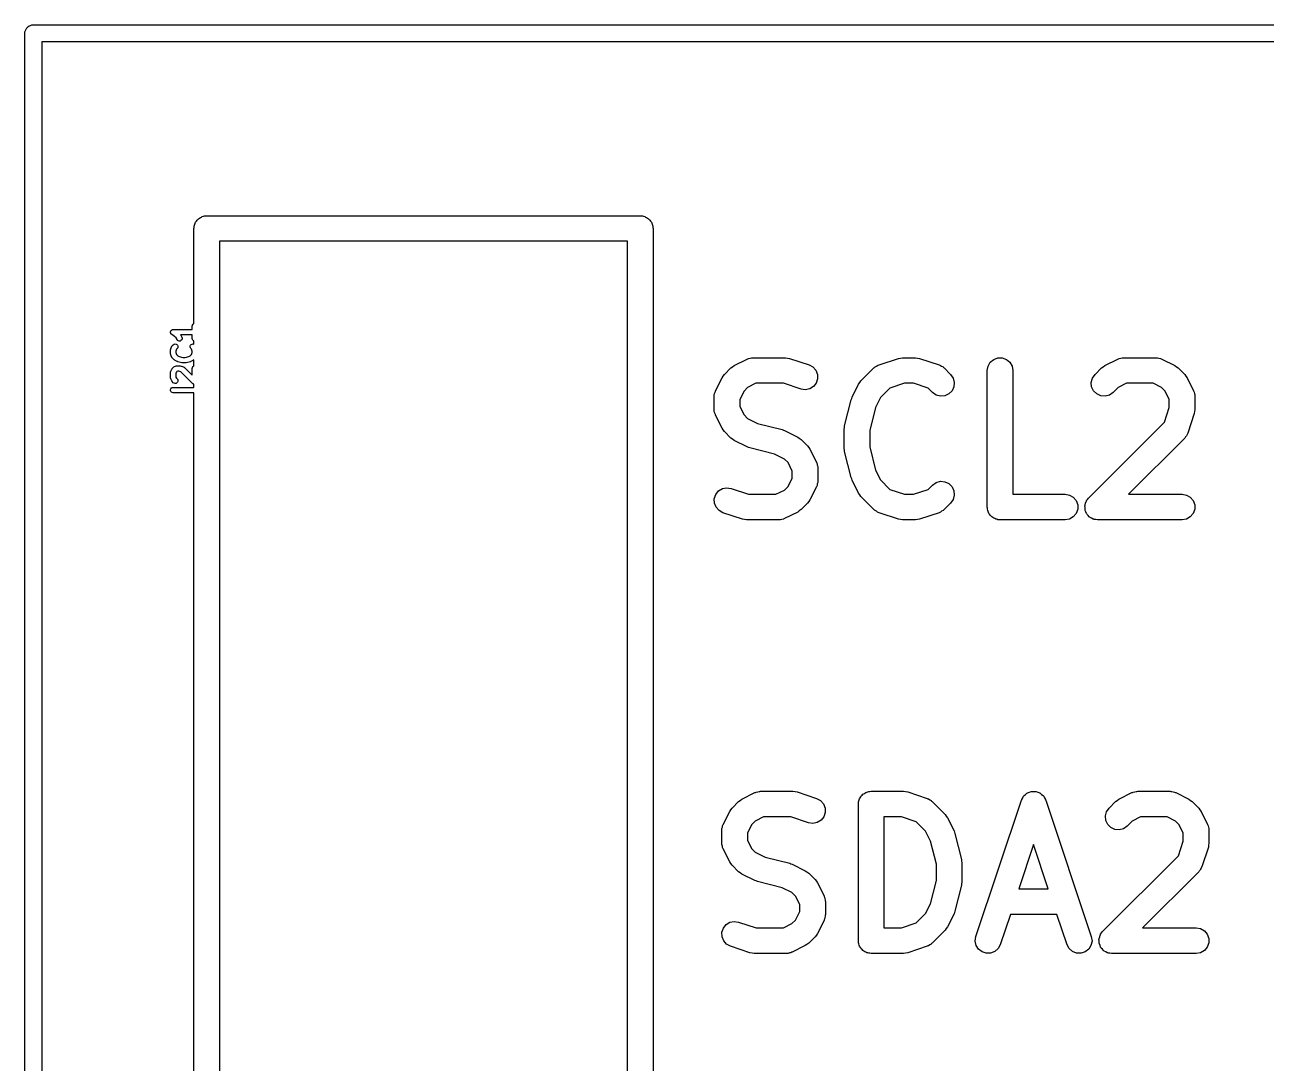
# Model space of a CAD drawing. Extents: x 93.8 to 153.2, y -121.7 to -73.6.
# Drawn here: x 130.12 to 137.4, y -93.79 to -87.71 of the extents above; entities that cross this region are included whole.
import ezdxf

# ---------------------------------------------------------------- set-up
doc = ezdxf.new("R2010")
doc.units = 0
doc.header["$MEASUREMENT"] = 0
doc.layers.add('BLACK', color=7, linetype='CONTINUOUS')

msp = doc.modelspace()

# ---------------------------------------------------------------- linework, layer by layer
at = {"layer": 'Black'}
for p, q in [((130.143, -87.7187), (130.147, -87.7165)), ((130.147, -87.7165), (130.15, -87.7137)), ((130.15, -87.7137), (130.154, -87.7122)), ((130.154, -87.7122), (130.158, -87.71)), ((130.158, -87.71), (130.162, -87.7093)), ((130.162, -87.7093), (130.166, -87.7078)), ((130.166, -87.7078), (130.171, -87.7078)), ((130.171, -87.7078), (130.175, -87.707)), ((130.175, -87.707), (152.4, -87.707)), ((130.125, -87.757), (130.126, -87.7527)), ((130.125, -99.822), (130.125, -87.757)), ((130.126, -87.7483), (130.127, -87.7442)), ((130.126, -87.7527), (130.126, -87.7483)), ((130.127, -87.7442), (130.128, -87.7399)), ((130.128, -87.7399), (130.13, -87.7361)), ((130.13, -87.7361), (130.132, -87.732)), ((130.132, -87.732), (130.135, -87.7286)), ((130.135, -87.7286), (130.137, -87.7249)), ((130.137, -87.7249), (130.14, -87.722)), ((130.14, -87.722), (130.143, -87.7187)), ((152.35, -87.807), (130.225, -87.807)), ((130.225, -87.807), (130.225, -99.772)), ((131.117, -88.887), (131.119, -88.8808)), ((131.119, -88.8808), (131.121, -88.8743)), ((131.121, -88.8743), (131.124, -88.8687)), ((131.124, -88.8687), (131.126, -88.8625)), ((131.126, -88.8625), (131.13, -88.8575)), ((131.13, -88.8575), (131.134, -88.8518)), ((131.134, -88.8518), (131.139, -88.8476)), ((131.139, -88.8476), (131.143, -88.8425)), ((131.143, -88.8425), (131.148, -88.8393)), ((131.148, -88.8393), (131.154, -88.835)), ((131.154, -88.835), (131.16, -88.8328)), ((131.16, -88.8328), (131.165, -88.8295)), ((131.165, -88.8295), (131.172, -88.8284)), ((131.172, -88.8284), (131.178, -88.8261)), ((131.178, -88.8261), (131.185, -88.8261)), ((131.185, -88.8261), (131.191, -88.825)), ((131.191, -88.825), (133.731, -88.825)), ((133.731, -88.825), (133.737, -88.8261)), ((133.737, -88.8261), (133.744, -88.8261)), ((133.744, -88.8261), (133.75, -88.8284)), ((133.75, -88.8284), (133.757, -88.8295)), ((133.757, -88.8295), (133.762, -88.8328)), ((133.762, -88.8328), (133.768, -88.835)), ((133.768, -88.835), (133.774, -88.8393)), ((133.774, -88.8393), (133.779, -88.8425)), ((133.779, -88.8425), (133.783, -88.8476)), ((133.783, -88.8476), (133.788, -88.8518)), ((133.788, -88.8518), (133.792, -88.8575)), ((133.792, -88.8575), (133.796, -88.8625)), ((133.796, -88.8625), (133.798, -88.8687)), ((133.798, -88.8687), (133.801, -88.8743)), ((133.801, -88.8743), (133.803, -88.8808)), ((133.803, -88.8808), (133.805, -88.887)), ((131.116, -88.9), (131.117, -88.8935)), ((131.116, -89.4568), (131.116, -88.9)), ((131.117, -88.8935), (131.117, -88.887)), ((133.805, -88.887), (133.805, -88.8935)), ((133.805, -88.8935), (133.806, -88.9)), ((133.806, -88.9), (133.806, -99.06)), ((131.266, -88.975), (131.266, -98.985)), ((133.656, -88.975), (131.266, -88.975)), ((133.656, -98.985), (133.656, -88.975)), ((131.107, -89.4661), (131.109, -89.4613)), ((131.109, -89.4613), (131.114, -89.4578)), ((131.114, -89.4578), (131.116, -89.4568)), ((130.979, -89.5032), (130.98, -89.5014)), ((130.979, -89.505), (130.979, -89.5032)), ((130.979, -89.5059), (130.979, -89.505)), ((130.979, -89.5068), (130.979, -89.5059)), ((130.979, -89.5086), (130.979, -89.5068)), ((130.979, -89.5105), (130.979, -89.5086)), ((130.979, -89.5114), (130.979, -89.5105)), ((130.979, -89.5122), (130.979, -89.5114)), ((130.98, -89.5139), (130.979, -89.5122)), ((130.98, -89.5007), (130.981, -89.4998)), ((130.98, -89.5014), (130.98, -89.5007)), ((130.981, -89.5157), (130.98, -89.5139)), ((130.981, -89.4998), (130.982, -89.4984)), ((130.981, -89.5164), (130.981, -89.5157)), ((130.982, -89.5172), (130.981, -89.5164)), ((130.982, -89.4984), (130.983, -89.4968)), ((130.983, -89.5185), (130.982, -89.5172)), ((130.983, -89.4968), (130.984, -89.4963)), ((130.984, -89.5199), (130.983, -89.5185)), ((130.984, -89.4956), (130.986, -89.4947)), ((130.984, -89.4963), (130.984, -89.4956)), ((130.985, -89.5204), (130.984, -89.5199)), ((130.986, -89.521), (130.985, -89.5204)), ((130.986, -89.4947), (130.987, -89.4936)), ((131.002, -89.5322), (130.986, -89.521)), ((130.987, -89.4936), (130.988, -89.4933)), ((130.988, -89.4933), (130.989, -89.4929)), ((130.989, -89.4929), (130.991, -89.4925)), ((130.991, -89.4925), (130.993, -89.492)), ((130.993, -89.492), (130.994, -89.4921)), ((130.994, -89.4921), (130.994, -89.4919)), ((130.994, -89.4919), (131.106, -89.4919)), ((131.012, -89.5414), (131.002, -89.5322)), ((131.106, -89.5237), (131.038, -89.5237)), ((131.038, -89.5237), (131.039, -89.5249)), ((131.039, -89.5249), (131.045, -89.537)), ((131.106, -89.4715), (131.107, -89.4661)), ((131.106, -89.4919), (131.106, -89.4715)), ((131.106, -89.5441), (131.106, -89.5237)), ((130.979, -89.6116), (130.985, -89.5935)), ((130.985, -89.5935), (130.986, -89.5927)), ((130.986, -89.5918), (130.987, -89.5903)), ((130.986, -89.5927), (130.986, -89.5918)), ((130.987, -89.5903), (130.988, -89.5886)), ((130.988, -89.5886), (130.989, -89.588)), ((130.989, -89.5873), (130.995, -89.5812)), ((130.989, -89.588), (130.989, -89.5873)), ((130.995, -89.5812), (131, -89.5781)), ((131, -89.5781), (131.005, -89.5766)), ((131.005, -89.5766), (131.011, -89.5771)), ((131.014, -89.6071), (131.01, -89.6192)), ((131.011, -89.5771), (131.016, -89.5794)), ((131.017, -89.5512), (131.012, -89.5414)), ((131.018, -89.6037), (131.014, -89.6071)), ((131.016, -89.5794), (131.02, -89.5833)), ((131.02, -89.5556), (131.017, -89.5512)), ((131.021, -89.5992), (131.018, -89.6037)), ((131.024, -89.5586), (131.02, -89.5556)), ((131.02, -89.5833), (131.022, -89.5883)), ((131.022, -89.5938), (131.021, -89.5992)), ((131.022, -89.5883), (131.022, -89.5938)), ((131.03, -89.5599), (131.024, -89.5586)), ((131.035, -89.5593), (131.03, -89.5599)), ((131.04, -89.5568), (131.035, -89.5593)), ((131.044, -89.5528), (131.04, -89.5568)), ((131.046, -89.5478), (131.044, -89.5528)), ((131.045, -89.537), (131.047, -89.5423)), ((131.047, -89.5423), (131.046, -89.5478)), ((131.094, -89.5883), (131.096, -89.5833)), ((131.094, -89.5938), (131.094, -89.5883)), ((131.095, -89.5992), (131.094, -89.5938)), ((131.098, -89.6037), (131.095, -89.5992)), ((131.096, -89.5833), (131.1, -89.5794)), ((131.102, -89.6071), (131.098, -89.6037)), ((131.1, -89.5794), (131.105, -89.5771)), ((131.106, -89.6192), (131.102, -89.6071)), ((131.105, -89.5771), (131.111, -89.5766)), ((131.107, -89.5495), (131.106, -89.5441)), ((131.109, -89.5543), (131.107, -89.5495)), ((131.114, -89.5578), (131.109, -89.5543)), ((131.111, -89.5766), (131.116, -89.578)), ((131.116, -89.5587), (131.114, -89.5578)), ((131.116, -89.578), (131.116, -89.5587)), ((130.979, -89.6141), (130.979, -89.6116)), ((130.979, -89.6166), (130.979, -89.6141)), ((130.979, -89.6287), (130.979, -89.6166)), ((130.979, -89.6312), (130.979, -89.6287)), ((130.979, -89.6338), (130.979, -89.6312)), ((130.985, -89.6519), (130.979, -89.6338)), ((130.986, -89.6527), (130.985, -89.6519)), ((130.986, -89.6536), (130.986, -89.6527)), ((130.987, -89.6551), (130.986, -89.6536)), ((130.988, -89.6568), (130.987, -89.6551)), ((130.989, -89.6574), (130.988, -89.6568)), ((130.989, -89.6581), (130.989, -89.6574)), ((131.001, -89.6702), (130.989, -89.6581)), ((131.003, -89.6717), (131.001, -89.6702)), ((131.005, -89.6732), (131.003, -89.6717)), ((131.018, -89.6792), (131.005, -89.6732)), ((131.01, -89.6192), (131.01, -89.6262)), ((131.01, -89.6262), (131.014, -89.6383)), ((131.014, -89.6383), (131.022, -89.6459)), ((131.019, -89.6797), (131.018, -89.6792)), ((131.021, -89.6804), (131.019, -89.6797)), ((131.045, -89.6865), (131.021, -89.6804)), ((131.022, -89.6459), (131.03, -89.65)), ((131.03, -89.65), (131.051, -89.6552)), ((131.051, -89.6552), (131.065, -89.6552)), ((131.065, -89.6552), (131.086, -89.65)), ((131.095, -89.6804), (131.071, -89.6865)), ((131.086, -89.65), (131.094, -89.6459)), ((131.094, -89.6459), (131.102, -89.6383)), ((131.097, -89.6797), (131.095, -89.6804)), ((131.098, -89.6792), (131.097, -89.6797)), ((131.11, -89.6732), (131.098, -89.6792)), ((131.102, -89.6383), (131.106, -89.6262)), ((131.106, -89.6262), (131.106, -89.6192)), ((131.112, -89.6716), (131.11, -89.6732)), ((131.115, -89.6702), (131.112, -89.6716)), ((131.116, -89.6687), (131.115, -89.6702)), ((131.116, -89.7048), (131.116, -89.6687)), ((134.282, -89.7029), (134.358, -89.6648)), ((134.358, -89.6648), (134.362, -89.6636)), ((134.362, -89.6636), (134.366, -89.6614)), ((134.366, -89.6614), (134.375, -89.6599)), ((134.375, -89.6599), (134.383, -89.6574)), ((134.383, -89.6574), (134.387, -89.6577)), ((134.387, -89.6577), (134.392, -89.6569)), ((134.392, -89.6569), (134.582, -89.6569)), ((134.582, -89.6569), (134.594, -89.659)), ((134.594, -89.659), (134.606, -89.6608)), ((134.606, -89.6608), (134.72, -89.6988)), ((135.13, -89.6988), (135.244, -89.6608)), ((135.244, -89.6608), (135.256, -89.659)), ((135.256, -89.659), (135.268, -89.6569)), ((135.268, -89.6569), (135.344, -89.6569)), ((135.344, -89.6569), (135.356, -89.659)), ((135.356, -89.659), (135.368, -89.6608)), ((135.368, -89.6608), (135.482, -89.6988)), ((135.782, -89.6837), (135.802, -89.667)), ((135.802, -89.667), (135.826, -89.658)), ((135.826, -89.658), (135.852, -89.658)), ((135.852, -89.658), (135.877, -89.667)), ((135.877, -89.667), (135.897, -89.6837)), ((136.453, -89.7029), (136.529, -89.6648)), ((136.529, -89.6648), (136.534, -89.6636)), ((136.534, -89.6636), (136.537, -89.6614)), ((136.537, -89.6614), (136.546, -89.6599)), ((136.546, -89.6599), (136.554, -89.6574)), ((136.554, -89.6574), (136.559, -89.6577)), ((136.559, -89.6577), (136.563, -89.6569)), ((136.563, -89.6569), (136.753, -89.6569)), ((136.753, -89.6569), (136.758, -89.6577)), ((136.758, -89.6577), (136.762, -89.6574)), ((136.762, -89.6574), (136.77, -89.6599)), ((136.77, -89.6599), (136.779, -89.6614)), ((136.779, -89.6614), (136.783, -89.6636)), ((136.783, -89.6636), (136.787, -89.6648)), ((136.787, -89.6648), (136.863, -89.7029)), ((130.979, -89.74), (130.98, -89.7382)), ((130.979, -89.7418), (130.979, -89.74)), ((130.979, -89.7427), (130.979, -89.7418)), ((130.979, -89.7436), (130.979, -89.7427)), ((130.979, -89.7739), (130.979, -89.7436)), ((130.98, -89.7365), (130.986, -89.7244)), ((130.98, -89.7374), (130.98, -89.7365)), ((130.98, -89.7382), (130.98, -89.7374)), ((130.986, -89.7244), (130.988, -89.7224)), ((130.988, -89.7224), (130.989, -89.7203)), ((130.989, -89.7203), (130.995, -89.7143)), ((130.995, -89.7143), (130.997, -89.7128)), ((130.997, -89.7128), (130.999, -89.7113)), ((130.999, -89.7113), (131.012, -89.7053)), ((131.014, -89.741), (131.01, -89.7474)), ((131.01, -89.7474), (131.01, -89.7701)), ((131.012, -89.705), (131.013, -89.7045)), ((131.012, -89.7053), (131.012, -89.705)), ((131.013, -89.7045), (131.015, -89.7042)), ((131.016, -89.7385), (131.014, -89.741)), ((131.015, -89.7042), (131.017, -89.7037)), ((131.022, -89.7353), (131.016, -89.7385)), ((131.017, -89.7037), (131.018, -89.7037)), ((131.018, -89.7037), (131.019, -89.7036)), ((131.019, -89.7036), (131.031, -89.7036)), ((131.028, -89.7353), (131.022, -89.7353)), ((131.04, -89.7394), (131.028, -89.7353)), ((131.031, -89.7036), (131.033, -89.704)), ((131.033, -89.704), (131.036, -89.7044)), ((131.036, -89.7044), (131.054, -89.7104)), ((131.11, -89.8093), (131.04, -89.7394)), ((131.047, -89.6866), (131.045, -89.6865)), ((131.049, -89.6869), (131.047, -89.6866)), ((131.067, -89.6869), (131.049, -89.6869)), ((131.054, -89.7104), (131.055, -89.7109)), ((131.055, -89.7109), (131.056, -89.7111)), ((131.056, -89.7111), (131.057, -89.7122)), ((131.057, -89.7122), (131.059, -89.7131)), ((131.059, -89.7131), (131.059, -89.7138)), ((131.059, -89.7138), (131.06, -89.7143)), ((131.06, -89.7143), (131.106, -89.7597)), ((131.069, -89.6866), (131.067, -89.6869)), ((131.071, -89.6865), (131.069, -89.6866)), ((131.106, -89.7195), (131.107, -89.714)), ((131.106, -89.7597), (131.106, -89.7195)), ((131.107, -89.714), (131.109, -89.7092)), ((131.109, -89.7092), (131.114, -89.7057)), ((131.114, -89.7057), (131.116, -89.7048)), ((134.224, -89.7551), (134.262, -89.717)), ((134.262, -89.717), (134.272, -89.7101)), ((134.272, -89.7101), (134.282, -89.7029)), ((134.72, -89.6988), (134.743, -89.7113)), ((134.743, -89.7113), (134.76, -89.7307)), ((134.76, -89.7307), (134.77, -89.755)), ((135.024, -89.7932), (135.1, -89.717)), ((135.1, -89.717), (135.104, -89.7145)), ((135.104, -89.7145), (135.107, -89.7113)), ((135.107, -89.7113), (135.115, -89.7071)), ((135.115, -89.7071), (135.122, -89.702)), ((135.122, -89.702), (135.126, -89.7009)), ((135.126, -89.7009), (135.13, -89.6988)), ((135.482, -89.6988), (135.486, -89.7009)), ((135.486, -89.7009), (135.49, -89.702)), ((135.49, -89.702), (135.497, -89.7071)), ((135.497, -89.7071), (135.505, -89.7113)), ((135.505, -89.7113), (135.508, -89.7145)), ((135.508, -89.7145), (135.511, -89.717)), ((135.511, -89.717), (135.549, -89.7551)), ((135.764, -89.7319), (135.769, -89.7063)), ((135.764, -90.5319), (135.764, -89.7319)), ((135.769, -89.7063), (135.782, -89.6837)), ((135.897, -89.6837), (135.91, -89.7063)), ((135.91, -89.7063), (135.914, -89.7319)), ((135.914, -89.7319), (135.914, -90.4569)), ((136.396, -89.7551), (136.434, -89.717)), ((136.434, -89.717), (136.444, -89.7101)), ((136.444, -89.7101), (136.453, -89.7029)), ((136.863, -89.7029), (136.873, -89.7101)), ((136.873, -89.7101), (136.883, -89.717)), ((136.883, -89.717), (136.921, -89.7551)), ((130.979, -89.7748), (130.979, -89.7739)), ((130.979, -89.7757), (130.979, -89.7748)), ((130.979, -89.7775), (130.979, -89.7757)), ((130.98, -89.7793), (130.979, -89.7775)), ((130.98, -89.7801), (130.98, -89.7793)), ((130.98, -89.781), (130.98, -89.7801)), ((130.986, -89.7931), (130.98, -89.781)), ((130.988, -89.7951), (130.986, -89.7931)), ((130.989, -89.7972), (130.988, -89.7951)), ((130.995, -89.8032), (130.989, -89.7972)), ((131, -89.8064), (130.995, -89.8032)), ((131.005, -89.8078), (131, -89.8064)), ((131.011, -89.8074), (131.005, -89.8078)), ((131.01, -89.7701), (131.014, -89.7766)), ((131.016, -89.805), (131.011, -89.8074)), ((131.014, -89.7766), (131.018, -89.7808)), ((131.02, -89.8011), (131.016, -89.805)), ((131.018, -89.7808), (131.021, -89.7853)), ((131.022, -89.7961), (131.02, -89.8011)), ((131.021, -89.7853), (131.022, -89.7906)), ((131.022, -89.7906), (131.022, -89.7961)), ((131.112, -89.8105), (131.11, -89.8093)), ((131.114, -89.8118), (131.112, -89.8105)), ((131.114, -89.8121), (131.114, -89.8118)), ((131.115, -89.8125), (131.114, -89.8121)), ((131.116, -89.8128), (131.115, -89.8125)), ((131.116, -89.8306), (131.116, -89.8128)), ((134.172, -89.8507), (134.21, -89.7746)), ((134.21, -89.7746), (134.217, -89.7649)), ((134.217, -89.7649), (134.224, -89.7551)), ((134.409, -89.8069), (134.36, -89.8316)), ((134.57, -89.8069), (134.409, -89.8069)), ((134.673, -89.8412), (134.57, -89.8069)), ((134.746, -89.8261), (134.724, -89.8397)), ((134.762, -89.8057), (134.746, -89.8261)), ((134.77, -89.781), (134.762, -89.8057)), ((134.77, -89.755), (134.77, -89.781)), ((134.972, -89.8888), (135.01, -89.8126)), ((135.01, -89.8126), (135.017, -89.803)), ((135.017, -89.803), (135.024, -89.7932)), ((135.28, -89.8069), (135.194, -89.8356)), ((135.332, -89.8069), (135.28, -89.8069)), ((135.418, -89.8356), (135.332, -89.8069)), ((135.549, -89.7551), (135.564, -89.7764)), ((135.569, -89.8275), (135.558, -89.8511)), ((135.564, -89.7764), (135.571, -89.8016)), ((135.571, -89.8016), (135.569, -89.8275)), ((136.374, -89.8016), (136.381, -89.7764)), ((136.376, -89.8275), (136.374, -89.8016)), ((136.387, -89.8511), (136.376, -89.8275)), ((136.381, -89.7764), (136.396, -89.7551)), ((136.581, -89.8069), (136.531, -89.8316)), ((136.736, -89.8069), (136.581, -89.8069)), ((136.785, -89.8316), (136.736, -89.8069)), ((136.921, -89.7551), (136.928, -89.7649)), ((136.928, -89.7649), (136.935, -89.7746)), ((136.935, -89.7746), (136.973, -89.8507)), ((130.979, -89.8437), (130.981, -89.8385)), ((130.979, -89.8492), (130.979, -89.8437)), ((130.981, -89.8544), (130.979, -89.8492)), ((130.981, -89.8385), (130.984, -89.8343)), ((130.984, -89.8586), (130.981, -89.8544)), ((130.984, -89.8343), (130.989, -89.8315)), ((130.989, -89.8614), (130.984, -89.8586)), ((130.989, -89.8315), (130.994, -89.8306)), ((130.994, -89.8623), (130.989, -89.8614)), ((130.994, -89.8306), (131.116, -89.8306)), ((131.116, -89.8623), (130.994, -89.8623)), ((131.116, -99.06), (131.116, -89.8623)), ((134.164, -89.8843), (134.165, -89.88)), ((134.164, -89.9605), (134.164, -89.8843)), ((134.165, -89.8757), (134.167, -89.8673)), ((134.165, -89.88), (134.165, -89.8757)), ((134.167, -89.8673), (134.169, -89.8586)), ((134.169, -89.8586), (134.171, -89.8549)), ((134.171, -89.8549), (134.172, -89.8507)), ((134.339, -89.8525), (134.314, -89.902)), ((134.36, -89.8316), (134.339, -89.8525)), ((134.698, -89.845), (134.673, -89.8412)), ((134.724, -89.8397), (134.698, -89.845)), ((134.966, -89.9042), (134.97, -89.8967)), ((134.97, -89.8967), (134.972, -89.8888)), ((135.139, -89.8906), (135.11, -89.9486)), ((135.194, -89.8356), (135.139, -89.8906)), ((135.443, -89.8611), (135.418, -89.8356)), ((135.465, -89.8761), (135.443, -89.8611)), ((135.49, -89.8828), (135.465, -89.8761)), ((135.516, -89.8805), (135.49, -89.8828)), ((135.539, -89.8695), (135.516, -89.8805)), ((135.558, -89.8511), (135.539, -89.8695)), ((136.406, -89.8695), (136.387, -89.8511)), ((136.429, -89.8805), (136.406, -89.8695)), ((136.455, -89.8828), (136.429, -89.8805)), ((136.48, -89.8761), (136.455, -89.8828)), ((136.502, -89.8611), (136.48, -89.8761)), ((136.531, -89.8316), (136.502, -89.8611)), ((136.806, -89.8525), (136.785, -89.8316)), ((136.831, -89.902), (136.806, -89.8525)), ((136.973, -89.8507), (136.974, -89.8549)), ((136.974, -89.8549), (136.976, -89.8586)), ((136.976, -89.8586), (136.978, -89.8673)), ((136.978, -89.8673), (136.98, -89.8757)), ((136.98, -89.8757), (136.98, -89.88)), ((136.98, -89.88), (136.981, -89.8843)), ((136.981, -89.8843), (136.981, -89.9605)), ((134.165, -89.9647), (134.164, -89.9605)), ((134.165, -89.969), (134.165, -89.9647)), ((134.167, -89.9775), (134.165, -89.969)), ((134.314, -89.902), (134.314, -89.9428)), ((134.314, -89.9428), (134.339, -89.9922)), ((134.928, -90.0566), (134.966, -89.9042)), ((135.11, -89.9486), (135.076, -90.084)), ((136.802, -90.0342), (136.831, -89.9483)), ((136.831, -89.9483), (136.831, -89.902)), ((136.979, -89.9723), (136.977, -89.9842)), ((136.981, -89.9605), (136.979, -89.9723)), ((134.169, -89.9861), (134.167, -89.9775)), ((134.171, -89.9899), (134.169, -89.9861)), ((134.172, -89.994), (134.171, -89.9899)), ((134.21, -90.0702), (134.172, -89.994)), ((134.339, -89.9922), (134.36, -90.0131)), ((134.36, -90.0131), (134.418, -90.0421)), ((134.418, -90.0421), (134.562, -90.0782)), ((136.358, -90.4789), (136.802, -90.0342)), ((136.977, -89.9842), (136.939, -90.0985)), ((134.217, -90.0799), (134.21, -90.0702)), ((134.224, -90.0897), (134.217, -90.0799)), ((134.262, -90.1278), (134.224, -90.0897)), ((134.562, -90.0782), (134.57, -90.0815)), ((134.57, -90.0815), (134.577, -90.0839)), ((134.577, -90.0839), (134.654, -90.122)), ((134.926, -90.0748), (134.928, -90.0657)), ((134.926, -90.189), (134.926, -90.0748)), ((134.928, -90.0657), (134.928, -90.0566)), ((135.076, -90.084), (135.076, -90.1798)), ((136.931, -90.1137), (136.926, -90.1214)), ((136.936, -90.1065), (136.931, -90.1137)), ((136.937, -90.1023), (136.936, -90.1065)), ((136.939, -90.0985), (136.937, -90.1023)), ((134.272, -90.1347), (134.262, -90.1278)), ((134.282, -90.1418), (134.272, -90.1347)), ((134.358, -90.1799), (134.282, -90.1418)), ((134.366, -90.1823), (134.358, -90.1799)), ((134.373, -90.1856), (134.366, -90.1823)), ((134.518, -90.2217), (134.373, -90.1856)), ((134.654, -90.122), (134.663, -90.1291)), ((134.663, -90.1291), (134.673, -90.136)), ((134.673, -90.136), (134.711, -90.1741)), ((134.711, -90.1741), (134.718, -90.1839)), ((134.718, -90.1839), (134.725, -90.1936)), ((134.928, -90.1981), (134.926, -90.189)), ((135.076, -90.1798), (135.11, -90.3153)), ((136.921, -90.1278), (136.592, -90.4569)), ((136.923, -90.1243), (136.921, -90.1278)), ((136.926, -90.1214), (136.923, -90.1243)), ((134.576, -90.2507), (134.518, -90.2217)), ((134.597, -90.2716), (134.576, -90.2507)), ((134.725, -90.1936), (134.763, -90.2698)), ((134.928, -90.2072), (134.928, -90.1981)), ((134.966, -90.3596), (134.928, -90.2072)), ((134.621, -90.321), (134.597, -90.2716)), ((134.621, -90.3618), (134.621, -90.321)), ((134.763, -90.2698), (134.765, -90.2739)), ((134.765, -90.2739), (134.767, -90.2777)), ((134.767, -90.2777), (134.768, -90.2863)), ((134.768, -90.2863), (134.771, -90.2948)), ((134.771, -90.2948), (134.771, -90.2991)), ((134.771, -90.2991), (134.771, -90.3033)), ((134.771, -90.3033), (134.771, -90.3795)), ((135.11, -90.3153), (135.139, -90.3732)), ((134.597, -90.4113), (134.621, -90.3618)), ((134.765, -90.4089), (134.763, -90.4131)), ((134.767, -90.4052), (134.765, -90.4089)), ((134.768, -90.3965), (134.767, -90.4052)), ((134.771, -90.3881), (134.768, -90.3965)), ((134.771, -90.3795), (134.771, -90.3838)), ((134.771, -90.3838), (134.771, -90.3881)), ((134.97, -90.3671), (134.966, -90.3596)), ((134.972, -90.375), (134.97, -90.3671)), ((135.01, -90.4512), (134.972, -90.375)), ((135.139, -90.3732), (135.194, -90.4283)), ((135.418, -90.4283), (135.443, -90.4027)), ((135.443, -90.4027), (135.465, -90.3877)), ((135.465, -90.3877), (135.49, -90.381)), ((135.49, -90.381), (135.516, -90.3833)), ((135.516, -90.3833), (135.539, -90.3943)), ((135.539, -90.3943), (135.558, -90.4127)), ((134.165, -90.4828), (134.173, -90.4581)), ((134.173, -90.4581), (134.189, -90.4377)), ((134.189, -90.4377), (134.212, -90.4241)), ((134.212, -90.4241), (134.237, -90.4188)), ((134.237, -90.4188), (134.263, -90.4227)), ((134.263, -90.4227), (134.366, -90.4569)), ((134.366, -90.4569), (134.526, -90.4569)), ((134.526, -90.4569), (134.576, -90.4322)), ((134.576, -90.4322), (134.597, -90.4113)), ((134.763, -90.4131), (134.725, -90.4893)), ((135.017, -90.4608), (135.01, -90.4512)), ((135.024, -90.4707), (135.017, -90.4608)), ((135.1, -90.5468), (135.024, -90.4707)), ((135.194, -90.4283), (135.28, -90.4569)), ((135.28, -90.4569), (135.332, -90.4569)), ((135.332, -90.4569), (135.418, -90.4283)), ((135.558, -90.4127), (135.569, -90.4363)), ((135.571, -90.4622), (135.564, -90.4874)), ((135.569, -90.4363), (135.571, -90.4622)), ((135.914, -90.4569), (136.22, -90.4569)), ((136.22, -90.4569), (136.246, -90.4614)), ((136.246, -90.4614), (136.268, -90.4745)), ((136.268, -90.4745), (136.285, -90.4944)), ((136.352, -90.4869), (136.358, -90.4789)), ((136.592, -90.4569), (136.906, -90.4569)), ((136.906, -90.4569), (136.931, -90.4614)), ((136.931, -90.4614), (136.954, -90.4745)), ((136.954, -90.4745), (136.971, -90.4944)), ((134.166, -90.5088), (134.165, -90.4828)), ((134.175, -90.5331), (134.166, -90.5088)), ((134.193, -90.5526), (134.175, -90.5331)), ((134.215, -90.565), (134.193, -90.5526)), ((134.663, -90.5537), (134.654, -90.5609)), ((134.673, -90.5468), (134.663, -90.5537)), ((134.711, -90.5087), (134.673, -90.5468)), ((134.718, -90.4989), (134.711, -90.5087)), ((134.725, -90.4893), (134.718, -90.4989)), ((135.104, -90.5493), (135.1, -90.5468)), ((135.107, -90.5526), (135.104, -90.5493)), ((135.115, -90.5567), (135.107, -90.5526)), ((135.505, -90.5526), (135.497, -90.5567)), ((135.508, -90.5493), (135.505, -90.5526)), ((135.511, -90.5468), (135.508, -90.5493)), ((135.549, -90.5087), (135.511, -90.5468)), ((135.564, -90.4874), (135.549, -90.5087)), ((135.765, -90.5384), (135.764, -90.5319)), ((135.765, -90.5449), (135.765, -90.5384)), ((135.768, -90.5511), (135.765, -90.5449)), ((135.769, -90.5576), (135.768, -90.5511)), ((136.285, -90.4944), (136.294, -90.5189)), ((136.294, -90.5449), (136.285, -90.5694)), ((136.294, -90.5189), (136.294, -90.5449)), ((136.336, -90.5254), (136.337, -90.5222)), ((136.337, -90.5351), (136.336, -90.5254)), ((136.337, -90.5189), (136.34, -90.5097)), ((136.337, -90.5222), (136.337, -90.5189)), ((136.337, -90.5449), (136.337, -90.5351)), ((136.338, -90.548), (136.337, -90.5449)), ((136.338, -90.5513), (136.338, -90.548)), ((136.342, -90.5602), (136.338, -90.5513)), ((136.34, -90.5097), (136.343, -90.5002)), ((136.343, -90.5002), (136.345, -90.4975)), ((136.345, -90.4975), (136.346, -90.4944)), ((136.346, -90.4944), (136.352, -90.4869)), ((136.971, -90.4944), (136.98, -90.5189)), ((136.98, -90.5449), (136.971, -90.5694)), ((136.98, -90.5189), (136.98, -90.5449)), ((134.33, -90.6031), (134.215, -90.565)), ((134.342, -90.6048), (134.33, -90.6031)), ((134.353, -90.6069), (134.342, -90.6048)), ((134.544, -90.6069), (134.353, -90.6069)), ((134.548, -90.6062), (134.544, -90.6069)), ((134.553, -90.6064), (134.548, -90.6062)), ((134.561, -90.6039), (134.553, -90.6064)), ((134.57, -90.6024), (134.561, -90.6039)), ((134.573, -90.6002), (134.57, -90.6024)), ((134.577, -90.599), (134.573, -90.6002)), ((134.654, -90.5609), (134.577, -90.599)), ((135.122, -90.5618), (135.115, -90.5567)), ((135.126, -90.5629), (135.122, -90.5618)), ((135.13, -90.565), (135.126, -90.5629)), ((135.244, -90.6031), (135.13, -90.565)), ((135.256, -90.6048), (135.244, -90.6031)), ((135.268, -90.6069), (135.256, -90.6048)), ((135.344, -90.6069), (135.268, -90.6069)), ((135.356, -90.6048), (135.344, -90.6069)), ((135.368, -90.6031), (135.356, -90.6048)), ((135.482, -90.565), (135.368, -90.6031)), ((135.486, -90.5629), (135.482, -90.565)), ((135.49, -90.5618), (135.486, -90.5629)), ((135.497, -90.5567), (135.49, -90.5618)), ((135.772, -90.5632), (135.769, -90.5576)), ((135.774, -90.5694), (135.772, -90.5632)), ((135.778, -90.5744), (135.774, -90.5694)), ((135.782, -90.5801), (135.778, -90.5744)), ((135.787, -90.5843), (135.782, -90.5801)), ((135.791, -90.5894), (135.787, -90.5843)), ((135.797, -90.5926), (135.791, -90.5894)), ((135.802, -90.5969), (135.797, -90.5926)), ((135.808, -90.5991), (135.802, -90.5969)), ((135.814, -90.6024), (135.808, -90.5991)), ((135.82, -90.6035), (135.814, -90.6024)), ((135.826, -90.6058), (135.82, -90.6035)), ((135.833, -90.6058), (135.826, -90.6058)), ((135.839, -90.6069), (135.833, -90.6058)), ((136.22, -90.6069), (135.839, -90.6069)), ((136.246, -90.6024), (136.22, -90.6069)), ((136.268, -90.5894), (136.246, -90.6024)), ((136.285, -90.5694), (136.268, -90.5894)), ((136.346, -90.5694), (136.342, -90.5602)), ((136.348, -90.5719), (136.346, -90.5694)), ((136.349, -90.5749), (136.348, -90.5719)), ((136.356, -90.5819), (136.349, -90.5749)), ((136.362, -90.5894), (136.356, -90.5819)), ((136.365, -90.591), (136.362, -90.5894)), ((136.368, -90.5933), (136.365, -90.591)), ((136.376, -90.5975), (136.368, -90.5933)), ((136.385, -90.6024), (136.376, -90.5975)), ((136.388, -90.603), (136.385, -90.6024)), ((136.391, -90.6043), (136.388, -90.603)), ((136.401, -90.6052), (136.391, -90.6043)), ((136.411, -90.6069), (136.401, -90.6052)), ((136.906, -90.6069), (136.411, -90.6069)), ((136.931, -90.6024), (136.906, -90.6069)), ((136.954, -90.5894), (136.931, -90.6024)), ((136.971, -90.5694), (136.954, -90.5894)), ((134.326, -92.2429), (134.402, -92.2048)), ((134.402, -92.2048), (134.407, -92.2036)), ((134.407, -92.2036), (134.41, -92.2014)), ((134.41, -92.2014), (134.419, -92.1999)), ((134.419, -92.1999), (134.427, -92.1974)), ((134.427, -92.1974), (134.432, -92.1977)), ((134.432, -92.1977), (134.436, -92.1969)), ((134.436, -92.1969), (134.626, -92.1969)), ((134.626, -92.1969), (134.638, -92.199)), ((134.638, -92.199), (134.65, -92.2008)), ((134.65, -92.2008), (134.764, -92.2388)), ((135.023, -92.2294), (135.026, -92.2237)), ((135.026, -92.2237), (135.031, -92.2195)), ((135.031, -92.2195), (135.035, -92.2145)), ((135.035, -92.2145), (135.041, -92.2112)), ((135.041, -92.2112), (135.046, -92.207)), ((135.046, -92.207), (135.052, -92.2047)), ((135.052, -92.2047), (135.058, -92.2014)), ((135.058, -92.2014), (135.064, -92.2003)), ((135.064, -92.2003), (135.071, -92.198)), ((135.071, -92.198), (135.077, -92.198)), ((135.077, -92.198), (135.084, -92.1969)), ((135.084, -92.1969), (135.274, -92.1969)), ((135.274, -92.1969), (135.286, -92.199)), ((135.286, -92.199), (135.298, -92.2008)), ((135.298, -92.2008), (135.412, -92.2388)), ((135.972, -92.235), (135.977, -92.2253)), ((135.977, -92.2253), (135.979, -92.2239)), ((135.979, -92.2239), (135.98, -92.2221)), ((135.98, -92.2221), (135.989, -92.2153)), ((135.989, -92.2153), (135.997, -92.208)), ((135.997, -92.208), (135.999, -92.2072)), ((135.999, -92.2072), (136, -92.206)), ((136, -92.206), (136.011, -92.2025)), ((136.011, -92.2025), (136.021, -92.1984)), ((136.021, -92.1984), (136.023, -92.1984)), ((136.023, -92.1984), (136.025, -92.1977)), ((136.025, -92.1977), (136.036, -92.198)), ((136.036, -92.198), (136.047, -92.1977)), ((136.047, -92.1977), (136.049, -92.1984)), ((136.049, -92.1984), (136.051, -92.1984)), ((136.051, -92.1984), (136.061, -92.2025)), ((136.061, -92.2025), (136.072, -92.206)), ((136.072, -92.206), (136.073, -92.2072)), ((136.073, -92.2072), (136.075, -92.208)), ((136.075, -92.208), (136.083, -92.2153)), ((136.083, -92.2153), (136.092, -92.2221)), ((136.092, -92.2221), (136.093, -92.2239)), ((136.093, -92.2239), (136.095, -92.2253)), ((136.095, -92.2253), (136.1, -92.235)), ((136.536, -92.2429), (136.612, -92.2048)), ((136.612, -92.2048), (136.616, -92.2036)), ((136.616, -92.2036), (136.62, -92.2014)), ((136.62, -92.2014), (136.629, -92.1999)), ((136.629, -92.1999), (136.637, -92.1974)), ((136.637, -92.1974), (136.641, -92.1977)), ((136.641, -92.1977), (136.646, -92.1969)), ((136.646, -92.1969), (136.836, -92.1969)), ((136.836, -92.1969), (136.84, -92.1977)), ((136.84, -92.1977), (136.845, -92.1974)), ((136.845, -92.1974), (136.853, -92.1999)), ((136.853, -92.1999), (136.862, -92.2014)), ((136.862, -92.2014), (136.865, -92.2036)), ((136.865, -92.2036), (136.87, -92.2048)), ((136.87, -92.2048), (136.946, -92.2429)), ((134.262, -92.3049), (134.269, -92.2951)), ((134.269, -92.2951), (134.307, -92.257)), ((134.307, -92.257), (134.317, -92.2501)), ((134.317, -92.2501), (134.326, -92.2429)), ((134.764, -92.2388), (134.787, -92.2513)), ((134.787, -92.2513), (134.805, -92.2707)), ((134.805, -92.2707), (134.814, -92.295)), ((134.814, -92.295), (134.815, -92.321)), ((135.009, -92.2719), (135.01, -92.2654)), ((135.009, -93.0719), (135.009, -92.2719)), ((135.01, -92.2589), (135.012, -92.2527)), ((135.01, -92.2654), (135.01, -92.2589)), ((135.012, -92.2527), (135.013, -92.2463)), ((135.013, -92.2463), (135.016, -92.2406)), ((135.016, -92.2406), (135.019, -92.2344)), ((135.019, -92.2344), (135.023, -92.2294)), ((135.412, -92.2388), (135.416, -92.2409)), ((135.416, -92.2409), (135.42, -92.242)), ((135.42, -92.242), (135.427, -92.2471)), ((135.427, -92.2471), (135.435, -92.2513)), ((135.435, -92.2513), (135.438, -92.2545)), ((135.438, -92.2545), (135.441, -92.257)), ((135.441, -92.257), (135.518, -92.3332)), ((135.698, -93.0482), (135.965, -92.2482)), ((135.965, -92.2482), (135.966, -92.2464)), ((135.966, -92.2443), (135.972, -92.235)), ((135.966, -92.2464), (135.966, -92.2443)), ((136.1, -92.235), (136.106, -92.2443)), ((136.106, -92.2443), (136.106, -92.2464)), ((136.106, -92.2464), (136.107, -92.2482)), ((136.107, -92.2482), (136.374, -93.0482)), ((136.463, -92.3164), (136.478, -92.2951)), ((136.478, -92.2951), (136.516, -92.257)), ((136.516, -92.257), (136.526, -92.2501)), ((136.526, -92.2501), (136.536, -92.2429)), ((136.946, -92.2429), (136.955, -92.2501)), ((136.955, -92.2501), (136.965, -92.257)), ((136.965, -92.257), (137.003, -92.2951)), ((137.003, -92.2951), (137.01, -92.3049)), ((134.217, -92.3907), (134.255, -92.3146)), ((134.255, -92.3146), (134.262, -92.3049)), ((134.404, -92.3716), (134.383, -92.3925)), ((134.454, -92.3469), (134.404, -92.3716)), ((134.614, -92.3469), (134.454, -92.3469)), ((134.717, -92.3812), (134.614, -92.3469)), ((134.791, -92.3661), (134.768, -92.3798)), ((134.807, -92.3457), (134.791, -92.3661)), ((134.815, -92.321), (134.807, -92.3457)), ((135.159, -92.3469), (135.159, -92.9969)), ((135.262, -92.3469), (135.159, -92.3469)), ((135.348, -92.3756), (135.262, -92.3469)), ((135.518, -92.3332), (135.524, -92.343)), ((135.524, -92.343), (135.532, -92.3526)), ((135.532, -92.3526), (135.57, -92.4288)), ((136.457, -92.3416), (136.463, -92.3164)), ((136.459, -92.3675), (136.457, -92.3416)), ((136.47, -92.3911), (136.459, -92.3675)), ((136.614, -92.3716), (136.584, -92.4011)), ((136.663, -92.3469), (136.614, -92.3716)), ((136.818, -92.3469), (136.663, -92.3469)), ((136.868, -92.3716), (136.818, -92.3469)), ((136.889, -92.3925), (136.868, -92.3716)), ((137.01, -92.3049), (137.017, -92.3146)), ((137.017, -92.3146), (137.055, -92.3907)), ((134.209, -92.4157), (134.212, -92.4073)), ((134.209, -92.42), (134.209, -92.4157)), ((134.209, -92.4243), (134.209, -92.42)), ((134.209, -92.5005), (134.209, -92.4243)), ((134.212, -92.4073), (134.213, -92.3986)), ((134.213, -92.3986), (134.215, -92.3949)), ((134.215, -92.3949), (134.217, -92.3907)), ((134.383, -92.3925), (134.359, -92.442)), ((134.359, -92.442), (134.359, -92.4828)), ((134.743, -92.385), (134.717, -92.3812)), ((134.768, -92.3798), (134.743, -92.385)), ((135.403, -92.4306), (135.348, -92.3756)), ((135.432, -92.4886), (135.403, -92.4306)), ((135.57, -92.4288), (135.572, -92.4367)), ((135.572, -92.4367), (135.575, -92.4442)), ((135.575, -92.4442), (135.614, -92.5966)), ((136.488, -92.4095), (136.47, -92.3911)), ((136.512, -92.4205), (136.488, -92.4095)), ((136.538, -92.4228), (136.512, -92.4205)), ((136.563, -92.4161), (136.538, -92.4228)), ((136.584, -92.4011), (136.563, -92.4161)), ((136.913, -92.442), (136.889, -92.3925)), ((136.913, -92.4883), (136.913, -92.442)), ((137.055, -92.3907), (137.057, -92.3949)), ((137.057, -92.3949), (137.059, -92.3986)), ((137.059, -92.3986), (137.06, -92.4073)), ((137.06, -92.4073), (137.063, -92.4157)), ((137.063, -92.4157), (137.063, -92.42)), ((137.063, -92.42), (137.063, -92.4243)), ((137.063, -92.4243), (137.063, -92.5005)), ((134.209, -92.5047), (134.209, -92.5005)), ((134.209, -92.5091), (134.209, -92.5047)), ((134.212, -92.5175), (134.209, -92.5091)), ((134.213, -92.5261), (134.212, -92.5175)), ((134.359, -92.4828), (134.383, -92.5322)), ((135.466, -92.624), (135.432, -92.4886)), ((136.036, -92.5091), (135.95, -92.7683)), ((136.122, -92.7683), (136.036, -92.5091)), ((136.885, -92.5742), (136.913, -92.4883)), ((137.061, -92.5123), (137.06, -92.5242)), ((137.063, -92.5005), (137.061, -92.5123)), ((134.215, -92.5299), (134.213, -92.5261)), ((134.217, -92.534), (134.215, -92.5299)), ((134.255, -92.6102), (134.217, -92.534)), ((134.383, -92.5322), (134.404, -92.5531)), ((134.404, -92.5531), (134.462, -92.5821)), ((134.462, -92.5821), (134.607, -92.6182)), ((136.44, -93.0189), (136.885, -92.5742)), ((137.06, -92.5242), (137.021, -92.6385)), ((134.262, -92.6199), (134.255, -92.6102)), ((134.269, -92.6297), (134.262, -92.6199)), ((134.307, -92.6678), (134.269, -92.6297)), ((134.607, -92.6182), (134.614, -92.6215)), ((134.614, -92.6215), (134.622, -92.6239)), ((134.622, -92.6239), (134.698, -92.662)), ((134.698, -92.662), (134.708, -92.6691)), ((135.466, -92.7198), (135.466, -92.624)), ((135.614, -92.5966), (135.614, -92.6057)), ((135.614, -92.6057), (135.616, -92.6148)), ((135.616, -92.6148), (135.616, -92.729)), ((137.006, -92.6643), (137.003, -92.6678)), ((137.009, -92.6614), (137.006, -92.6643)), ((137.013, -92.6537), (137.009, -92.6614)), ((137.018, -92.6465), (137.013, -92.6537)), ((137.019, -92.6423), (137.018, -92.6465)), ((137.021, -92.6385), (137.019, -92.6423)), ((134.317, -92.6747), (134.307, -92.6678)), ((134.326, -92.6818), (134.317, -92.6747)), ((134.402, -92.7199), (134.326, -92.6818)), ((134.41, -92.7223), (134.402, -92.7199)), ((134.418, -92.7256), (134.41, -92.7223)), ((134.562, -92.7617), (134.418, -92.7256)), ((134.708, -92.6691), (134.718, -92.676)), ((134.718, -92.676), (134.756, -92.7141)), ((134.756, -92.7141), (134.763, -92.7239)), ((134.763, -92.7239), (134.77, -92.7336)), ((134.77, -92.7336), (134.808, -92.8098)), ((135.432, -92.8553), (135.466, -92.7198)), ((135.616, -92.729), (135.614, -92.7381)), ((137.003, -92.6678), (136.674, -92.9969)), ((134.62, -92.7907), (134.562, -92.7617)), ((134.641, -92.8116), (134.62, -92.7907)), ((134.808, -92.8098), (134.809, -92.8139)), ((135.614, -92.7472), (135.575, -92.8996)), ((135.614, -92.7381), (135.614, -92.7472)), ((135.95, -92.7683), (136.122, -92.7683)), ((134.666, -92.861), (134.641, -92.8116)), ((134.666, -92.9018), (134.666, -92.861)), ((134.809, -92.8139), (134.811, -92.8177)), ((134.811, -92.8177), (134.813, -92.8263)), ((134.813, -92.8263), (134.815, -92.8348)), ((134.815, -92.8348), (134.815, -92.8391)), ((134.815, -92.8391), (134.816, -92.8433)), ((134.816, -92.8433), (134.816, -92.9195)), ((135.403, -92.9132), (135.432, -92.8553)), ((134.62, -92.9722), (134.641, -92.9513)), ((134.641, -92.9513), (134.666, -92.9018)), ((134.808, -92.9531), (134.77, -93.0293)), ((134.809, -92.9489), (134.808, -92.9531)), ((134.811, -92.9452), (134.809, -92.9489)), ((134.813, -92.9365), (134.811, -92.9452)), ((134.815, -92.9281), (134.813, -92.9365)), ((134.816, -92.9195), (134.815, -92.9238)), ((134.815, -92.9238), (134.815, -92.9281)), ((135.348, -92.9683), (135.403, -92.9132)), ((135.57, -92.915), (135.532, -92.9912)), ((135.572, -92.9071), (135.57, -92.915)), ((135.575, -92.8996), (135.572, -92.9071)), ((135.9, -92.9183), (135.84, -93.0956)), ((136.172, -92.9183), (135.9, -92.9183)), ((136.232, -93.0956), (136.172, -92.9183)), ((134.209, -93.0228), (134.218, -92.9981)), ((134.21, -93.0488), (134.209, -93.0228)), ((134.218, -92.9981), (134.234, -92.9777)), ((134.234, -92.9777), (134.256, -92.9641)), ((134.256, -92.9641), (134.282, -92.9588)), ((134.282, -92.9588), (134.307, -92.9627)), ((134.307, -92.9627), (134.41, -92.9969)), ((134.41, -92.9969), (134.571, -92.9969)), ((134.571, -92.9969), (134.62, -92.9722)), ((135.159, -92.9969), (135.262, -92.9969)), ((135.262, -92.9969), (135.348, -92.9683)), ((135.518, -93.0107), (135.441, -93.0868)), ((135.524, -93.0008), (135.518, -93.0107)), ((135.532, -92.9912), (135.524, -93.0008)), ((136.428, -93.0344), (136.434, -93.0269)), ((136.434, -93.0269), (136.44, -93.0189)), ((136.674, -92.9969), (136.988, -92.9969)), ((136.988, -92.9969), (137.014, -93.0014)), ((137.014, -93.0014), (137.037, -93.0145)), ((137.037, -93.0145), (137.053, -93.0344)), ((134.22, -93.0731), (134.21, -93.0488)), ((134.237, -93.0926), (134.22, -93.0731)), ((134.26, -93.105), (134.237, -93.0926)), ((134.708, -93.0937), (134.698, -93.1009)), ((134.718, -93.0868), (134.708, -93.0937)), ((134.756, -93.0487), (134.718, -93.0868)), ((134.763, -93.0389), (134.756, -93.0487)), ((134.77, -93.0293), (134.763, -93.0389)), ((135.01, -93.0784), (135.009, -93.0719)), ((135.01, -93.0849), (135.01, -93.0784)), ((135.012, -93.0911), (135.01, -93.0849)), ((135.013, -93.0976), (135.012, -93.0911)), ((135.016, -93.1032), (135.013, -93.0976)), ((135.427, -93.0967), (135.42, -93.1018)), ((135.435, -93.0926), (135.427, -93.0967)), ((135.438, -93.0893), (135.435, -93.0926)), ((135.441, -93.0868), (135.438, -93.0893)), ((135.694, -93.074), (135.698, -93.0482)), ((135.7, -93.0995), (135.694, -93.074)), ((135.713, -93.1217), (135.7, -93.0995)), ((135.84, -93.0956), (135.828, -93.1185)), ((136.244, -93.1185), (136.232, -93.0956)), ((136.372, -93.0995), (136.359, -93.1217)), ((136.378, -93.074), (136.372, -93.0995)), ((136.374, -93.0482), (136.378, -93.074)), ((136.418, -93.0654), (136.419, -93.0622)), ((136.419, -93.0751), (136.418, -93.0654)), ((136.419, -93.0589), (136.423, -93.0497)), ((136.419, -93.0622), (136.419, -93.0589)), ((136.419, -93.0849), (136.419, -93.0751)), ((136.42, -93.088), (136.419, -93.0849)), ((136.421, -93.0913), (136.42, -93.088)), ((136.425, -93.1002), (136.421, -93.0913)), ((136.423, -93.0497), (136.425, -93.0402)), ((136.425, -93.0402), (136.427, -93.0375)), ((136.428, -93.1094), (136.425, -93.1002)), ((136.427, -93.0375), (136.428, -93.0344)), ((137.053, -93.0344), (137.062, -93.0589)), ((137.062, -93.0849), (137.053, -93.1094)), ((137.062, -93.0589), (137.062, -93.0849)), ((134.374, -93.1431), (134.26, -93.105)), ((134.386, -93.1448), (134.374, -93.1431)), ((134.398, -93.1469), (134.386, -93.1448)), ((134.588, -93.1469), (134.398, -93.1469)), ((134.593, -93.1462), (134.588, -93.1469)), ((134.597, -93.1464), (134.593, -93.1462)), ((134.605, -93.1439), (134.597, -93.1464)), ((134.614, -93.1424), (134.605, -93.1439)), ((134.618, -93.1402), (134.614, -93.1424)), ((134.622, -93.139), (134.618, -93.1402)), ((134.698, -93.1009), (134.622, -93.139)), ((135.019, -93.1094), (135.016, -93.1032)), ((135.023, -93.1144), (135.019, -93.1094)), ((135.026, -93.1201), (135.023, -93.1144)), ((135.031, -93.1243), (135.026, -93.1201)), ((135.035, -93.1294), (135.031, -93.1243)), ((135.041, -93.1326), (135.035, -93.1294)), ((135.046, -93.1369), (135.041, -93.1326)), ((135.052, -93.1391), (135.046, -93.1369)), ((135.058, -93.1424), (135.052, -93.1391)), ((135.064, -93.1435), (135.058, -93.1424)), ((135.071, -93.1458), (135.064, -93.1435)), ((135.077, -93.1458), (135.071, -93.1458)), ((135.084, -93.1469), (135.077, -93.1458)), ((135.274, -93.1469), (135.084, -93.1469)), ((135.286, -93.1448), (135.274, -93.1469)), ((135.298, -93.1431), (135.286, -93.1448)), ((135.412, -93.105), (135.298, -93.1431)), ((135.416, -93.1029), (135.412, -93.105)), ((135.42, -93.1018), (135.416, -93.1029)), ((135.734, -93.1379), (135.713, -93.1217)), ((135.758, -93.1461), (135.734, -93.1379)), ((135.784, -93.1454), (135.758, -93.1461)), ((135.809, -93.1358), (135.784, -93.1454)), ((135.828, -93.1185), (135.809, -93.1358)), ((136.263, -93.1358), (136.244, -93.1185)), ((136.288, -93.1454), (136.263, -93.1358)), ((136.314, -93.1461), (136.288, -93.1454)), ((136.338, -93.1379), (136.314, -93.1461)), ((136.359, -93.1217), (136.338, -93.1379)), ((136.43, -93.1119), (136.428, -93.1094)), ((136.432, -93.1149), (136.43, -93.1119)), ((136.439, -93.1219), (136.432, -93.1149)), ((136.445, -93.1294), (136.439, -93.1219)), ((136.448, -93.131), (136.445, -93.1294)), ((136.45, -93.1333), (136.448, -93.131)), ((136.459, -93.1375), (136.45, -93.1333)), ((136.467, -93.1424), (136.459, -93.1375)), ((136.471, -93.143), (136.467, -93.1424)), ((136.474, -93.1444), (136.471, -93.143)), ((136.483, -93.1452), (136.474, -93.1444)), ((136.493, -93.1469), (136.483, -93.1452)), ((136.988, -93.1469), (136.493, -93.1469)), ((137.014, -93.1424), (136.988, -93.1469)), ((137.037, -93.1294), (137.014, -93.1424)), ((137.053, -93.1094), (137.037, -93.1294))]:
    msp.add_line(p, q, dxfattribs=at)

doc.saveas('drawing.dxf')
